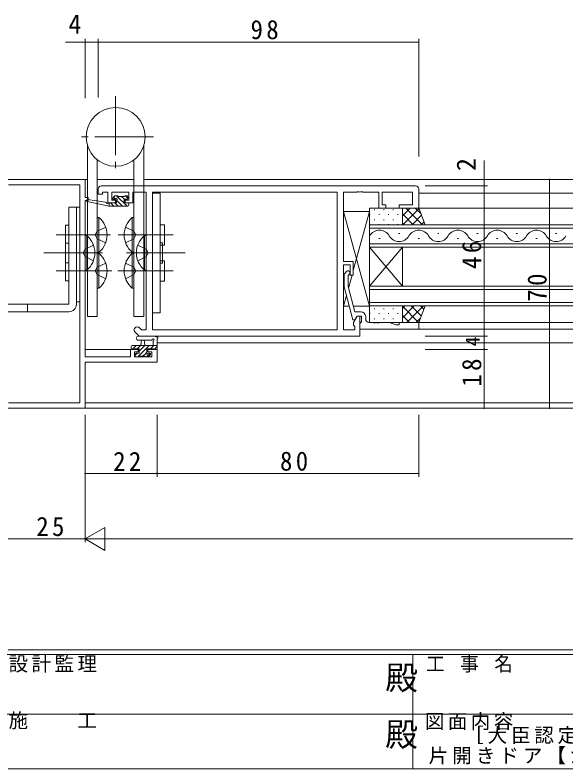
# Model space of a CAD drawing. Units: millimetres, scale not verified. Extents: x -594 to 199, y -420 to 144.
# Drawn here: x -327.8 to -159.4, y -420 to -189.4 of the extents above; entities that cross this region are included whole.
import ezdxf
from ezdxf.enums import TextEntityAlignment as Align

# ---------------------------------------------------------------- set-up
doc = ezdxf.new("R2010")
doc.units = ezdxf.units.MM
doc.header["$LTSCALE"] = 2
doc.linetypes.add('CHAIN2', pattern=[12, 9, -1, 1, -1])
doc.linetypes.add('DASHED3', pattern=[4, 3, -1])
for name, color, linetype, lineweight in [('0-1_YKK_ZWAK', 7, 'Continuous', 9), ('0-3_YKK_12', 2, 'Continuous', 9), ('0-4_YKK_D', 6, 'Continuous', 9), ('0-6_YKK_13', 4, 'Continuous', 9), ('0-7_YKK_11', 7, 'Continuous', 9)]:
    doc.layers.add(name, color=color, linetype=linetype, lineweight=lineweight)
doc.layers.add('0-2_USER1', color=7, linetype='Continuous')
doc.styles.add('ＭＳ ゴシック', font='')
doc.styles.get('ＭＳ ゴシック').set_extended_font_data('MS Gothic')

msp = doc.modelspace()

# ---------------------------------------------------------------- linework, layer by layer
at = {"layer": '0-1_YKK_ZWAK'}
for p, q in [((178.8, -383.6), (-591.2, -383.6)), ((141, -385), (-591.2, -385)), ((-206.2, -385), (-206.2, -420)), ((-333.6, -403.199), (-204.8, -403.199)), ((-204.8, -403.199), (-76, -403.199)), ((-591.2, -420), (141, -420))]:
    msp.add_line(p, q, dxfattribs=at)
at = {"layer": '0-3_YKK_12'}
for p, q in [((-306.443, -239.644), (-306.443, -244.844)), ((-305.693, -239.644), (-306.443, -239.644)), ((-291.493, -239.644), (-302.693, -239.644)), ((108.557, -239.644), (-288.493, -239.644)), ((-204.443, -247.944), (-204.443, -242.644)), ((21.557, -243.844), (-204.443, -243.844)), ((-306.443, -246.444), (-306.443, -293.614)), ((-204.443, -248.444), (21.557, -248.444)), ((-219.443, -260.344), (-219.443, -253.544)), ((-219.443, -253.544), (36.557, -253.544)), ((36.557, -254.544), (-219.443, -254.544)), ((-216.643, -257.704), (-216.243, -257.704)), ((-210.643, -256.184), (-210.243, -256.184)), ((-204.643, -257.704), (-204.243, -257.704)), ((-198.643, -256.184), (-198.243, -256.184)), ((-192.643, -257.704), (-192.243, -257.704)), ((-186.643, -256.184), (-186.243, -256.184)), ((-180.643, -257.704), (-180.243, -257.704)), ((-174.643, -256.184), (-174.243, -256.184)), ((-168.643, -257.704), (-168.243, -257.704)), ((-162.643, -256.184), (-162.243, -256.184)), ((-219.443, -259.344), (36.557, -259.344)), ((-219.443, -272.344), (-209.443, -260.344)), ((-219.443, -260.344), (-209.443, -272.344)), ((-219.443, -260.344), (-219.443, -272.344)), ((36.557, -260.344), (-219.443, -260.344)), ((-209.443, -260.344), (-209.443, -272.344)), ((-219.443, -278.344), (-219.443, -272.344)), ((-219.443, -272.344), (36.557, -272.344)), ((36.557, -273.344), (-219.443, -273.344)), ((-219.443, -277.344), (36.557, -277.344)), ((36.557, -278.344), (-219.443, -278.344)), ((-204.443, -283.444), (21.557, -283.444)), ((21.557, -285.444), (-204.443, -285.444)), ((101.557, -289.644), (-284.443, -289.644)), ((-292.043, -291.644), (-306.443, -291.644)), ((-306.443, -295.844), (-306.443, -309.644)), ((123.557, -308.014), (-306.443, -308.014)), ((123.557, -309.644), (-306.443, -309.644))]:
    msp.add_line(p, q, dxfattribs=at)
for centre, start, end in [((-216.443, -258.621), 29.20253, 150.79745), ((-204.443, -258.621), 29.20253, 150.79745), ((-192.443, -258.621), 29.20253, 150.79745), ((-180.443, -258.621), 29.20253, 150.79745), ((-168.443, -258.621), 29.20253, 150.79745), ((-210.443, -255.267), 209.20253, 330.79745), ((-198.443, -255.267), 209.20253, 330.79745), ((-186.443, -255.267), 209.20253, 330.79745), ((-174.443, -255.267), 209.20253, 330.79745), ((-162.443, -255.267), 209.20253, 330.79745)]:
    msp.add_arc(centre, 3.437, start, end, dxfattribs=at)
at = {"layer": '0-4_YKK_D'}
for p, q in [((-306.443, -214.789), (-306.443, -196.644)), ((-302.443, -214.644), (-302.443, -196.644)), ((-302.443, -214.644), (-302.443, -196.644)), ((-302.443, -197.644), (-204.443, -197.644)), ((-204.443, -232.644), (-204.443, -196.644)), ((-202.443, -239.644), (-183.443, -239.644)), ((-202.443, -239.644), (-163.443, -239.644)), ((-164.443, -239.644), (-164.443, -309.644)), ((-202.443, -241.644), (-183.443, -241.644)), ((-202.443, -241.644), (-183.443, -241.644)), ((-184.443, -241.644), (-184.443, -287.644)), ((-202.443, -287.644), (-183.443, -287.644)), ((-202.443, -287.644), (-183.443, -287.644)), ((-184.443, -287.644), (-184.443, -291.644)), ((-202.443, -291.644), (-183.443, -291.644)), ((-202.443, -291.644), (-183.443, -291.644)), ((-184.443, -291.644), (-184.443, -309.644)), ((-202.443, -309.644), (-183.443, -309.644)), ((-202.443, -309.644), (-163.443, -309.644)), ((-306.443, -311.644), (-306.443, -350.644)), ((-306.443, -311.644), (-306.443, -350.644)), ((-306.443, -311.644), (-306.443, -330.644)), ((-284.443, -311.644), (-284.443, -330.644)), ((-284.443, -311.644), (-284.443, -330.644)), ((-204.443, -311.644), (-204.443, -330.644)), ((-284.443, -329.644), (-306.443, -329.644)), ((-204.443, -329.644), (-284.443, -329.644)), ((-306.443, -349.644), (-300.38, -346.144)), ((-300.38, -353.144), (-300.38, -346.144)), ((-306.443, -349.644), (-331.443, -349.644)), ((-306.443, -349.644), (-300.38, -353.144)), ((-306.443, -349.644), (-294.318, -349.644)), ((-299.443, -349.644), (116.557, -349.644))]:
    msp.add_line(p, q, dxfattribs=at)
for points in [[(-302.443, -197.644), (-306.443, -197.644), (-312.447, -197.644)], [(-184.443, -241.644), (-184.443, -239.644), (-184.443, -233.859)]]:
    msp.add_lwpolyline(points, dxfattribs=at)
for centre, start, end in [((-306.443, -197.644), 0, 180), ((-306.443, -197.644), 180, 0), ((-302.443, -197.644), 0, 180), ((-302.443, -197.644), 0, 180), ((-302.443, -197.644), 180, 0), ((-302.443, -197.644), 180, 0), ((-204.443, -197.644), 0, 180), ((-204.443, -197.644), 180, 0), ((-184.443, -239.644), 90, 270), ((-184.443, -239.644), 270, 90), ((-164.443, -239.644), 90, 270), ((-164.443, -239.644), 270, 90), ((-184.443, -241.644), 90, 270), ((-184.443, -241.644), 90, 270), ((-184.443, -241.644), 270, 90), ((-184.443, -241.644), 270, 90), ((-184.443, -287.644), 90, 270), ((-184.443, -287.644), 90, 270), ((-184.443, -287.644), 270, 90), ((-184.443, -287.644), 270, 90), ((-184.443, -291.644), 90, 270), ((-184.443, -291.644), 90, 270), ((-184.443, -291.644), 270, 90), ((-184.443, -291.644), 270, 90), ((-184.443, -309.644), 90, 270), ((-184.443, -309.644), 270, 90), ((-164.443, -309.644), 90, 270), ((-164.443, -309.644), 270, 90), ((-306.443, -329.644), 0, 180), ((-306.443, -329.644), 180, 0), ((-284.443, -329.644), 0, 180), ((-284.443, -329.644), 0, 180), ((-284.443, -329.644), 180, 0), ((-284.443, -329.644), 180, 0), ((-204.443, -329.644), 0, 180), ((-204.443, -329.644), 180, 0)]:
    msp.add_arc(centre, 0.106, start, end, dxfattribs=at)
at = {"layer": '0-6_YKK_13', "linetype": 'CHAIN2'}
for p, q in [((-297.093, -214.24), (-297.093, -237.666)), ((-285.489, -226.644), (-308.57, -226.644)), ((-315.274, -256.644), (-298.688, -256.644)), ((-300.497, -256.644), (-308.474, -256.644)), ((-296.328, -256.644), (-279.507, -256.644)), ((-293.688, -256.644), (-285.711, -256.644)), ((-319.075, -262.144), (-300.884, -262.144)), ((-293.806, -262.144), (-275.052, -262.144)), ((-315.274, -267.644), (-298.219, -267.644)), ((-300.497, -267.644), (-308.474, -267.644)), ((-296.382, -267.644), (-279.507, -267.644)), ((-293.688, -267.644), (-285.711, -267.644))]:
    msp.add_line(p, q, dxfattribs=at)
at = {"layer": '0-6_YKK_13'}
for p, q in [((-305.693, -229.297), (-305.693, -281.644)), ((-288.493, -229.297), (-288.493, -281.644)), ((-302.693, -281.644), (-302.693, -233.69)), ((-302.693, -281.644), (-302.693, -233.69)), ((-285.813, -243.844), (-285.813, -280.444)), ((-283.513, -243.844), (-285.813, -243.844)), ((-283.513, -280.444), (-283.513, -243.844)), ((-299.041, -247.844), (-305.802, -246.438)), ((-300.155, -246.671), (-305.697, -245.847)), ((-297.355, -244.732), (-297.855, -245.232)), ((-297.114, -245.677), (-297.707, -245.084)), ((-297.643, -245.744), (-297.304, -245.744)), ((-296.543, -244.644), (-297.143, -244.644)), ((-296.843, -246.205), (-296.843, -246.844)), ((-293.6, -247.844), (-296.8, -244.644)), ((-294.947, -247.844), (-296.775, -246.016)), ((-294.343, -244.844), (-296.343, -244.844)), ((-294.353, -245.744), (-295.253, -244.844)), ((-294.443, -245.744), (-293.643, -245.744)), ((-294.443, -246.844), (-294.443, -245.744)), ((-293.643, -244.644), (-294.143, -244.644)), ((-293.343, -245.407), (-294.106, -244.644)), ((-293.343, -245.444), (-293.343, -244.944)), ((-311.373, -277.844), (-311.373, -248.144)), ((-309.073, -248.144), (-308.073, -248.144)), ((-309.073, -277.144), (-309.073, -248.144)), ((-308.073, -248.144), (-308.073, -277.144)), ((-299.041, -246.844), (-299.128, -246.83)), ((-299.041, -247.844), (-299.041, -246.844)), ((-296.843, -246.844), (-299.041, -246.844)), ((-298.988, -247.844), (-299.041, -247.791)), ((-293.343, -247.844), (-299.041, -247.844)), ((-297.641, -247.844), (-298.641, -246.844)), ((-296.294, -247.844), (-297.294, -246.844)), ((-293.343, -246.844), (-294.443, -246.844)), ((-293.064, -247.033), (-293.231, -246.866)), ((-293.043, -247.544), (-293.043, -247.144)), ((-217.933, -248.864), (-217.933, -249.064)), ((-215.103, -248.864), (-215.103, -249.064)), ((-212.273, -248.864), (-212.273, -249.064)), ((-207.036, -248.444), (-209.443, -250.851)), ((-204.376, -248.613), (-209.308, -253.544)), ((-203.26, -253.544), (-208.36, -248.444)), ((-203.74, -250.235), (-205.531, -248.444)), ((-302.693, -251.344), (-302.693, -261.944)), ((-302.184, -251.344), (-302.693, -251.344)), ((-302.184, -251.344), (-302.184, -261.944)), ((-292.001, -251.344), (-292.001, -261.944)), ((-292.001, -251.344), (-291.493, -251.344)), ((-291.493, -251.344), (-291.493, -261.944)), ((-227.443, -249.444), (-219.443, -278.444)), ((-224.443, -267.569), (-219.443, -249.444)), ((-219.348, -250.279), (-219.348, -250.479)), ((-216.518, -250.279), (-216.518, -250.479)), ((-213.688, -250.279), (-213.688, -250.479)), ((-210.858, -250.279), (-210.858, -250.479)), ((-206.088, -253.544), (-209.443, -250.19)), ((-203.58, -250.645), (-206.479, -253.544)), ((-312.373, -259.644), (-312.373, -253.644)), ((-311.373, -253.644), (-312.373, -253.644)), ((-283.513, -253.544), (-282.113, -253.544)), ((-282.113, -253.544), (-282.113, -259.744)), ((-219.348, -253.309), (-219.348, -253.509)), ((-217.933, -251.894), (-217.933, -252.094)), ((-216.518, -253.309), (-216.518, -253.509)), ((-215.103, -251.894), (-215.103, -252.094)), ((-213.688, -253.309), (-213.688, -253.509)), ((-212.273, -251.894), (-212.273, -252.094)), ((-210.858, -253.309), (-210.858, -253.509)), ((-208.917, -253.544), (-209.443, -253.018)), ((-202.783, -252.676), (-203.651, -253.544)), ((-306.443, -256.844), (-306.443, -267.444)), ((-305.934, -256.844), (-306.443, -256.844)), ((-305.934, -256.844), (-305.934, -267.444)), ((-288.251, -256.844), (-288.251, -267.444)), ((-288.251, -256.844), (-287.743, -256.844)), ((-287.743, -256.844), (-287.743, -267.444)), ((-312.373, -265.144), (-312.373, -259.144)), ((-311.373, -259.144), (-312.373, -259.144)), ((-283.513, -259.044), (-282.713, -259.044)), ((-283.513, -259.744), (-282.113, -259.744)), ((-302.184, -261.944), (-302.693, -261.944)), ((-302.693, -262.344), (-302.693, -272.944)), ((-302.184, -262.344), (-302.693, -262.344)), ((-302.184, -262.344), (-302.184, -272.944)), ((-292.001, -261.944), (-291.493, -261.944)), ((-292.001, -262.344), (-292.001, -272.944)), ((-292.001, -262.344), (-291.493, -262.344)), ((-291.493, -262.344), (-291.493, -272.944)), ((-312.373, -270.644), (-312.373, -264.644)), ((-311.373, -265.144), (-312.373, -265.144)), ((-283.513, -264.544), (-282.113, -264.544)), ((-282.113, -264.544), (-282.113, -270.744)), ((-305.934, -267.444), (-306.443, -267.444)), ((-288.251, -267.444), (-287.743, -267.444)), ((-225.909, -272.883), (-224.822, -268.944)), ((-311.373, -270.644), (-312.373, -270.644)), ((-283.513, -270.744), (-282.113, -270.744)), ((-302.184, -272.944), (-302.693, -272.944)), ((-292.001, -272.944), (-291.493, -272.944)), ((-227.443, -278.444), (-226.539, -275.168)), ((-311.373, -277.844), (-336.073, -277.844)), ((-324.073, -280.144), (-324.073, -277.844)), ((-308.073, -277.144), (-309.073, -277.144)), ((-208.652, -278.344), (-209.443, -279.135)), ((-205.823, -278.344), (-209.443, -281.963)), ((-204.472, -283.444), (-209.443, -278.474)), ((-202.995, -278.344), (-208.095, -283.444)), ((-203.654, -281.434), (-206.744, -278.344)), ((-202.858, -279.402), (-203.916, -278.344)), ((-283.513, -280.444), (-285.813, -280.444)), ((-219.348, -280.579), (-219.348, -280.779)), ((-217.933, -279.164), (-217.933, -279.364)), ((-216.518, -280.579), (-216.518, -280.779)), ((-215.103, -279.164), (-215.103, -279.364)), ((-213.688, -280.579), (-213.688, -280.779)), ((-212.273, -279.164), (-212.273, -279.364)), ((-210.858, -280.579), (-210.858, -280.779)), ((-207.301, -283.444), (-209.443, -281.302)), ((-305.693, -281.644), (-302.693, -281.644)), ((-288.493, -281.644), (-291.493, -281.644)), ((-217.933, -282.194), (-217.933, -282.394)), ((-215.103, -282.194), (-215.103, -282.394)), ((-212.273, -282.194), (-212.273, -282.394)), ((-203.911, -282.089), (-205.267, -283.444)), ((-290.171, -287.644), (-285.008, -287.644)), ((-292.047, -291.644), (-290.847, -290.444)), ((-284.443, -290.444), (-292.043, -290.444)), ((-290.5, -291.444), (-289.5, -290.444)), ((-290.171, -288.844), (-286.209, -288.847)), ((-290.106, -293.744), (-286.806, -290.444)), ((-289.943, -292.234), (-288.153, -290.444)), ((-289.343, -290.444), (-289.241, -289.3)), ((-288.143, -290.444), (-288.245, -289.3)), ((-286.459, -291.444), (-285.459, -290.444)), ((-285.643, -289.264), (-285.643, -290.444)), ((-284.443, -291.344), (-284.443, -288.664)), ((-292.343, -290.744), (-292.343, -291.344)), ((-292.043, -291.644), (-291.443, -291.644)), ((-291.243, -291.444), (-289.943, -291.444)), ((-291.143, -293.434), (-290.553, -292.844)), ((-289.943, -292.844), (-290.843, -292.844)), ((-289.943, -291.444), (-289.943, -292.844)), ((-288.759, -293.744), (-287.78, -292.765)), ((-287.543, -291.444), (-285.543, -291.444)), ((-287.543, -292.383), (-287.543, -291.444)), ((-286.743, -292.844), (-287.082, -292.844)), ((-285.343, -291.644), (-284.743, -291.644)), ((-285.312, -291.644), (-284.443, -290.775)), ((-291.143, -293.144), (-291.143, -293.644)), ((-290.843, -293.944), (-290.343, -293.944)), ((-290.302, -293.94), (-290.147, -293.785)), ((-290.143, -293.744), (-288.043, -293.744)), ((-287.843, -293.944), (-287.243, -293.944)), ((-287.612, -293.944), (-286.568, -292.9)), ((-287.03, -293.856), (-286.53, -293.356))]:
    msp.add_line(p, q, dxfattribs=at)
at = {"layer": '0-6_YKK_13', "linetype": 'DASHED3'}
for p, q in [((-302.698, -255.499), (-303.306, -256.644)), ((-300.125, -254.244), (-302.698, -255.499)), ((-294.061, -254.244), (-291.488, -255.499)), ((-291.488, -255.499), (-290.879, -256.644)), ((-302.698, -257.789), (-303.306, -256.644)), ((-300.125, -259.044), (-302.698, -257.789)), ((-294.061, -259.044), (-291.488, -257.789)), ((-291.488, -257.789), (-290.879, -256.644)), ((-303.875, -259.744), (-306.448, -260.999)), ((-290.311, -259.744), (-287.738, -260.999)), ((-306.448, -260.999), (-307.056, -262.144)), ((-306.448, -263.289), (-307.056, -262.144)), ((-287.738, -260.999), (-287.129, -262.144)), ((-287.738, -263.289), (-287.129, -262.144)), ((-303.875, -264.544), (-306.448, -263.289)), ((-290.311, -264.544), (-287.738, -263.289)), ((-302.698, -266.499), (-303.306, -267.644)), ((-300.125, -265.244), (-302.698, -266.499)), ((-294.061, -265.244), (-291.488, -266.499)), ((-291.488, -266.499), (-290.879, -267.644)), ((-302.698, -268.789), (-303.306, -267.644)), ((-300.125, -270.044), (-302.698, -268.789)), ((-294.061, -270.044), (-291.488, -268.789)), ((-291.488, -268.789), (-290.879, -267.644))]:
    msp.add_line(p, q, dxfattribs=at)
at = {"layer": '0-6_YKK_13'}
for points in [[(-288.493, -281.644), (-291.493, -281.644), (-291.493, -233.69)], [(-309.073, -277.844), (-309.073, -248.144), (-311.373, -248.144)], [(-227.443, -264.444), (-227.443, -249.444), (-219.443, -249.444), (-219.443, -278.444), (-224.418, -278.444)], [(-283.513, -265.244), (-282.713, -265.244), (-282.713, -259.044)], [(-225.661, -278.444), (-227.443, -278.444), (-227.443, -266.044)], [(-336.073, -277.844), (-336.073, -280.144), (-311.373, -280.144)]]:
    msp.add_lwpolyline(points, dxfattribs=at)
for points in [[(-209.443, -248.444), (-209.443, -253.544), (-219.443, -253.544), (-219.443, -248.444)], [(-209.443, -253.544), (-202.443, -253.544), (-204.443, -248.444), (-209.443, -248.444)], [(-209.443, -283.444), (-209.443, -278.344), (-219.443, -278.344), (-219.443, -283.444)], [(-209.443, -278.344), (-202.443, -278.344), (-204.443, -283.444), (-209.443, -283.444)]]:
    msp.add_lwpolyline(points, close=True, dxfattribs=at)
msp.add_circle((-297.093, -226.644), 9, dxfattribs=at)
for centre, radius, start, end in [((-305.741, -246.144), 0.3, 81.55064, 258.25018), ((-300.199, -246.967), 0.3, 21.55064, 81.55064), ((-297.643, -245.444), 0.3, 135, 270), ((-297.143, -244.944), 0.3, 90, 135), ((-297.304, -245.444), 0.3, 270, 326.94426), ((-296.843, -245.744), 0.25, 303.05573, 146.94426), ((-296.543, -246.205), 0.3, 123.05573, 180), ((-296.543, -244.844), 0.2, 0, 90), ((-294.143, -244.844), 0.2, 90, 180), ((-293.643, -244.944), 0.3, 0, 90), ((-293.643, -245.444), 0.3, 270, 0), ((-299.641, -246.747), 0.3, 201.55064, 320.80246), ((-299.176, -247.126), 0.3, 80.80246, 140.80246), ((-293.343, -247.144), 0.3, 0, 90), ((-293.343, -247.544), 0.3, 270, 0), ((-306.576, -256.644), 6.884, 309.65097, 50.34901), ((-287.609, -256.644), 6.884, 129.65097, 230.34901), ((-310.326, -262.144), 6.884, 309.65097, 50.34901), ((-283.859, -262.144), 6.884, 129.65097, 230.34901), ((-306.576, -267.644), 6.884, 309.65097, 50.34901), ((-287.609, -267.644), 6.884, 129.65097, 230.34901), ((-311.373, -277.844), 2.3, 270, 0), ((-290.17, -288.244), 0.6, 89.95976, 269.95976), ((-285.008, -287.944), 0.3, 40.52878, 90), ((-284.552, -287.554), 0.3, 220.52878, 280.52878), ((-284.443, -288.144), 0.3, 300, 100.52878), ((-292.043, -290.744), 0.3, 90, 180), ((-288.743, -289.344), 0.5, 5.09206, 174.90793), ((-286.209, -288.547), 0.3, 269.95976, 340.81024), ((-285.643, -288.744), 0.3, 300, 160.81024), ((-285.343, -289.264), 0.3, 119.99998, 180), ((-284.143, -288.664), 0.3, 119.99998, 180), ((-292.043, -291.344), 0.3, 180, 270), ((-291.443, -291.444), 0.2, 270, 0), ((-290.843, -293.144), 0.3, 90, 180), ((-287.543, -292.844), 0.25, 123.05573, 326.94426), ((-287.843, -292.383), 0.3, 303.05573, 0), ((-287.082, -293.144), 0.3, 90, 146.94426), ((-286.743, -293.144), 0.3, 314.99998, 90), ((-285.343, -291.444), 0.2, 180, 270), ((-284.743, -291.344), 0.3, 270, 0), ((-290.843, -293.644), 0.3, 180, 270), ((-290.343, -293.744), 0.2, 270, 0), ((-287.843, -293.744), 0.2, 180, 270), ((-287.243, -293.644), 0.3, 270, 314.99998)]:
    msp.add_arc(centre, radius, start, end, dxfattribs=at)
at = {"layer": '0-7_YKK_11'}
for p, q in [((-205.443, -241.644), (-301.443, -241.644)), ((-229.373, -243.574), (-285.813, -243.574)), ((-220.643, -282.444), (-220.643, -281.644)), ((-329.813, -308.014), (-308.073, -308.014))]:
    msp.add_line(p, q, dxfattribs=at)
for points in [[(-331.443, -239.644), (-306.443, -239.644), (-306.443, -245.144), (-305.443, -245.144), (-305.443, -246.144), (-306.443, -246.144), (-306.443, -293.914), (-292.543, -293.914), (-292.543, -291.644), (-290.243, -291.644), (-290.243, -292.444), (-291.343, -292.444), (-291.343, -293.914), (-286.073, -293.914), (-286.073, -292.444), (-287.243, -292.444), (-287.243, -291.644), (-284.443, -291.644), (-284.443, -295.544), (-306.443, -295.544), (-306.443, -309.644), (-331.443, -309.644)], [(-308.073, -308.014), (-308.073, -241.274), (-329.813, -241.274)], [(-302.443, -242.644), (-302.443, -244.144), (-301.143, -244.144), (-301.143, -243.574), (-299.443, -243.574), (-299.443, -246.844), (-297.143, -246.844), (-297.143, -246.044), (-298.243, -246.044), (-298.243, -243.574), (-293.043, -243.574), (-293.043, -246.044), (-294.143, -246.044), (-294.143, -246.844), (-291.843, -246.844), (-291.843, -243.574), (-287.743, -243.574), (-287.743, -285.714), (-289.143, -285.714), (-289.795, -285.062)], [(-291.16, -286.427), (-289.943, -287.644), (-222.443, -287.644), (-222.443, -281.444), (-223.243, -281.444), (-224.373, -283.401), (-224.373, -284.214), (-223.943, -284.644), (-223.943, -285.714), (-227.443, -285.714), (-227.443, -265.744), (-225.443, -265.744), (-225.443, -268.944), (-224.443, -268.944), (-224.443, -264.744), (-227.443, -264.744), (-227.443, -243.574), (-223.401, -243.574), (-223.218, -243.454), (-222.668, -243.454), (-222.484, -243.574), (-222.401, -243.574), (-222.218, -243.454), (-221.668, -243.454), (-221.484, -243.574), (-216.643, -243.574), (-216.643, -248.444), (-214.443, -248.444), (-214.443, -247.444), (-215.643, -247.444), (-215.643, -243.574), (-206.373, -243.574), (-206.373, -247.444), (-210.443, -247.444), (-210.443, -248.444), (-204.443, -248.444), (-204.443, -242.644)], [(-226.467, -267.82), (-227.243, -268.596), (-227.243, -272.541), (-224.535, -282.644), (-223.935, -282.644), (-223.243, -281.444), (-221.943, -281.444), (-221.943, -283.244), (-222.143, -283.444), (-222.443, -283.744), (-222.443, -285.444)], [(-222.143, -280.144), (-223.963, -280.144), (-226.043, -272.383), (-226.043, -269.093), (-225.618, -268.668)], [(-222.443, -285.444), (-204.443, -285.444), (-204.443, -283.444), (-210.443, -283.444), (-210.443, -284.144), (-211.443, -284.144), (-213.366, -283.444), (-216.484, -283.444), (-216.668, -283.564), (-217.218, -283.564), (-217.401, -283.444), (-217.484, -283.444), (-217.668, -283.564), (-218.218, -283.564), (-218.401, -283.444), (-219.643, -283.444)]]:
    msp.add_lwpolyline(points, dxfattribs=at)
msp.add_lwpolyline([(-229.373, -243.574), (-285.813, -243.574), (-285.813, -285.714), (-229.373, -285.714)], close=True, dxfattribs=at)
for centre, radius, start, end in [((-301.443, -242.644), 1, 90, 179.99998), ((-205.443, -242.644), 1, 0, 89.99998), ((-226.043, -268.244), 0.6, 314.99998, 135), ((-222.143, -281.644), 1.5, 0, 89.99998), ((-219.643, -282.444), 1, 180, 269.99998), ((-290.478, -285.744), 0.965, 44.99998, 225)]:
    msp.add_arc(centre, radius, start, end, dxfattribs=at)

# ---------------------------------------------------------------- texts
at = {"layer": '0-1_YKK_ZWAK', "color": 3, "style": 'ＭＳ ゴシック'}
for p in [(-214.682, -397.956), (-214.682, -415.278)]:
    msp.add_text('殿', height=7.331, dxfattribs=at).set_placement(p, align=Align.BOTTOM_LEFT)
at = {"layer": '0-1_YKK_ZWAK', "char_height": 4.399, "attachment_point": 7, "style": 'ＭＳ ゴシック'}
for s, insert in [('\\T1.17;設計監理', (-329.831, -390.533)), ('\\T1.22;\\W0.95;工\\~事\\~名', (-202.188, -390.533)), ('\\T1.17;施\u3000\u3000工', (-329.831, -407.854)), ('\\T1.17;図面内容', (-202.583, -408.148))]:
    msp.add_mtext(s, dxfattribs=dict(at, insert=insert))
at = {"layer": '0-2_USER1', "char_height": 4.399, "attachment_point": 7, "style": 'ＭＳ ゴシック'}
for s, insert in [('\\T1.19;［大臣認定防火設備（個別認定）］BGE31', (-190.543, -412.449)), ('\\T1.2;片開きドア【かまちタイプ】\\~RC枠\\~Bタイプ／35mm溝幅', (-201.417, -418.625))]:
    msp.add_mtext(s, dxfattribs=dict(at, insert=insert))
at = {"layer": '0-4_YKK_D', "color": 7, "style": 'ＭＳ ゴシック'}
msp.add_text('4', height=5.865, dxfattribs=at).set_placement((-311.532, -196.844), align=Align.BOTTOM_LEFT)
for s, height, p in [('2', 5.865, (-185.243, -237.101)), ('4', 4.399, (-184.443, -290.727))]:
    msp.add_text(s, height=height, rotation=90, dxfattribs=at).set_placement(p, align=Align.BOTTOM_LEFT)
at = {"layer": '0-4_YKK_D', "color": 7, "char_height": 5.865, "attachment_point": 7, "style": 'ＭＳ ゴシック'}
for s, insert in [('\\T1.27;\\W0.95;98', (-255.843, -196.844)), ('\\T1.27;\\W0.95;22', (-297.843, -328.844)), ('\\T1.27;\\W0.95;80', (-246.843, -328.844)), ('\\T1.27;\\W0.95;25', (-321.343, -348.844))]:
    msp.add_mtext(s, dxfattribs=dict(at, insert=insert))
at = {"layer": '0-4_YKK_D', "color": 7, "char_height": 5.865, "attachment_point": 7, "rotation": 90, "style": 'ＭＳ ゴシック'}
for s, insert in [('\\T1.27;\\W0.95;46', (-185.243, -267.044)), ('\\T1.27;\\W0.95;70', (-165.243, -277.044)), ('\\T1.27;\\W0.95;18', (-185.243, -303.044))]:
    msp.add_mtext(s, dxfattribs=dict(at, insert=insert))

doc.saveas('drawing.dxf')
